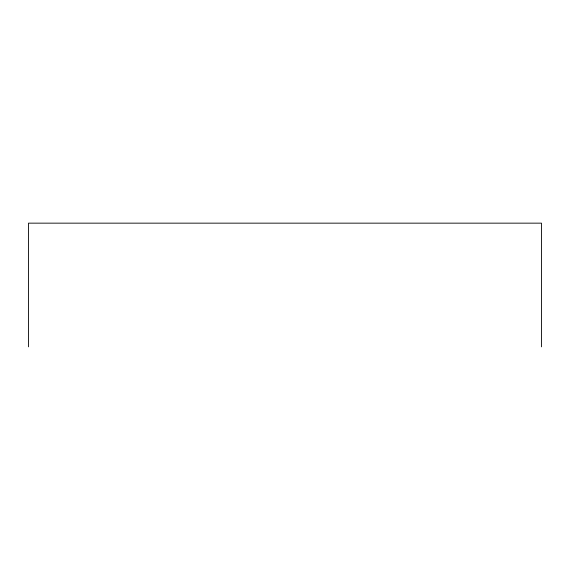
<?xml version="1.0" encoding="UTF-8"?>
<svg xmlns="http://www.w3.org/2000/svg" width="570" height="570" viewBox="0 0 570 570"><rect width="100%" height="100%" fill="white"/><g stroke="black" fill="none" stroke-linecap="round" stroke-linejoin="round"><path stroke-width="0.85" d="M541.5 346.845L541.5 223.155L28.5 223.155L28.5 346.845"/></g></svg>
